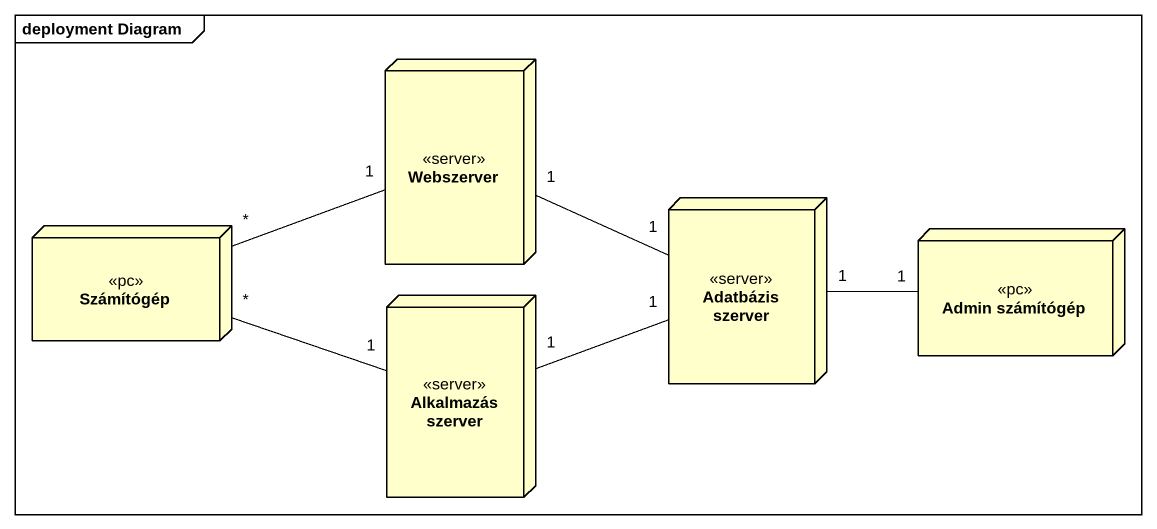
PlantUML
@startuml
mainframe deployment Diagram
node Webszerver <<server>>
node Számítógép <<pc>>
node "Adatbázis szerver" as Adatbázis_szerver <<server>>
node "Admin számítógép" as Admin_számítógép <<pc>>
node "Alkalmazás szerver" as Alkalmazás_szerver <<server>>
Webszerver "1" -right- "1" Adatbázis_szerver
Számítógép "*" -right- "1" Webszerver
Számítógép "*" -right- "1" Alkalmazás_szerver
Adatbázis_szerver "1" -right- "1" Admin_számítógép
Alkalmazás_szerver "1" -right- "1" Adatbázis_szerver
@enduml
